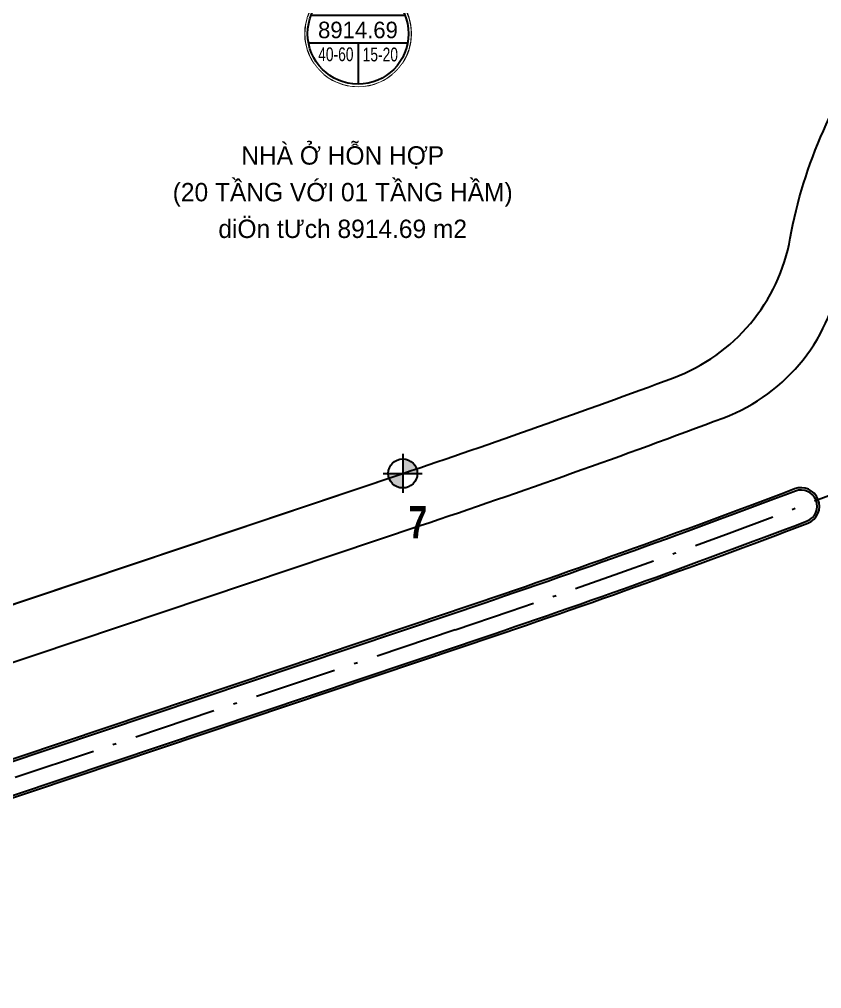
# Model space of a CAD drawing. Header units: metres. Extents: x 568006 to 1139366, y 2064802 to 4131555.
# Drawn here: x 569811 to 569898.5, y 2065733.1 to 2065838.8 of the extents above; entities that cross this region are included whole.
import ezdxf
from ezdxf.enums import TextEntityAlignment as Align
from ezdxf.xclip import XClip

# ---------------------------------------------------------------- set-up
doc = ezdxf.new("R2010")
doc.units = ezdxf.units.M
doc.header["$XCLIPFRAME"] = 0
for name, pattern in [('ACAD_ISO10W100', [18.5, 12, -3, 0.5, -3]), ('CENTER', [2, 1.25, -0.25, 0.25, -0.25]), ('DOT', [0.25, 0, -0.25])]:
    doc.linetypes.add(name, pattern=pattern)
doc.layers.get('DEFPOINTS').update_dxf_attribs({"color": 152, "linetype": 'CONTINUOUS'})
for name, color, linetype, lineweight in [('A-KY HIEU', 34, 'CONTINUOUS', 20), ('E- RANH GIOI', 1, 'CENTER', 13), ('hung-demlonha', 7, 'CONTINUOUS', 15)]:
    doc.layers.add(name, color=color, linetype=linetype, lineweight=lineweight)
for name, color, linetype in [('BoThamCo', 94, 'CONTINUOUS'), ('datoHonHop', 42, 'CONTINUOUS'), ('ghi_chu', 7, 'CONTINUOUS'), ('LogDg', 7, 'CONTINUOUS'), ('QH', 7, 'CONTINUOUS'), ('SOLO', 7, 'CONTINUOUS'), ('TimDg', 222, 'CONTINUOUS'), ('ViaHeS', 32, 'CONTINUOUS')]:
    doc.layers.add(name, color=color, linetype=linetype)
doc.styles.add('ARIALB', font='', dxfattribs={"width": 0.75})
doc.styles.add('avantH', font='', dxfattribs={"height": 10})
doc.styles.add('avh', font='')
doc.styles.add('QH1', font='arialbd.ttf', dxfattribs={"width": 0.8})
doc.styles.get('ARIALB').set_extended_font_data('.VnArialH', bold=True)
doc.styles.get('avantH').set_extended_font_data('.VnAvantH')
doc.styles.get('avh').set_extended_font_data('.VnAvantH')

# ---------------------------------------------------------------- blocks, each defined once
blk = doc.blocks.new('A$C33BC4D2A')
at = {"layer": 'A-KY HIEU', "color": 0, "const_width": 1.022}
blk.add_lwpolyline([(14.345, -292.097), (14.345, -4.903), (414.985, -4.903), (414.985, -292.097)], close=True, dxfattribs=at)
at = {"layer": 'DEFPOINTS', "color": 125}
blk.add_lwpolyline([(0, -297), (420, -297), (420, 0), (0, 0)], close=True, dxfattribs=at)
blk = doc.blocks.new('sl')
at = {"layer": 'ghi_chu', "color": 158}
blk.add_circle((0, 0), 5.75, dxfattribs=at)
at = {"color": 158, "linetype": 'DOT'}
blk.add_wipeout([(0, 5.75), (0.97, 5.67), (1.86, 5.44), (2.47, 5.19), (3.13, 4.82), (3.79, 4.32), (4.43, 3.67), (4.91, 2.99), (5.2, 2.45), (5.53, 1.57), (5.7, 0.77), (5.75, 0), (5.69, -0.85), (5.5, -1.69), (5.23, -2.38), (4.83, -3.13), (4.38, -3.72), (3.93, -4.2), (2.99, -4.91), (2.42, -5.22), (1.54, -5.54), (0.63, -5.72), (0, -5.75), (-0.86, -5.69), (-1.59, -5.52), (-2.41, -5.22), (-3.14, -4.82), (-3.72, -4.39), (-4.31, -3.8), (-4.85, -3.09), (-5.21, -2.43), (-5.52, -1.6), (-5.69, -0.85), (-5.75, 0), (-5.66, 1.01), (-5.49, 1.72), (-5.12, 2.62), (-4.44, 3.66), (-3.55, 4.52), (-2.72, 5.07), (-1.72, 5.49), (-0.8, 5.69)], dxfattribs=at).dxf.layer = 'ghi_chu'
at = {"layer": 'ghi_chu', "color": 32}
for points in [[(-5.12, 2), (5.12, 2)], [(-5.41, -1), (5.41, -1)], [(0, -1), (0, -5.5)]]:
    blk.add_lwpolyline(points, dxfattribs=at)
at = {"layer": 'ghi_chu'}
blk.add_circle((0, 0), 5.5, dxfattribs=at)
at = {"layer": 'ghi_chu', "style": 'avh'}
for tag, height, p in [('SOLO', 1.25, (0, 2.51)), ('DT', 1.5, (-0.01, -0.49))]:
    blk.add_attdef(tag, text='', height=height, dxfattribs=at).set_placement(p, align=Align.CENTER)
blk.add_attdef('MD', text='', height=1.25, dxfattribs=at).set_placement((-0.5, -3), align=Align.RIGHT)
blk.add_attdef('TC', (0.5, -3.02), '', height=1.25, dxfattribs=at)
blk = doc.blocks.new('moc')
at = {"layer": 'QH', "linetype": 'Continuous'}
h = blk.add_hatch(color=7, dxfattribs=at)
h.paths.add_polyline_path([(0, 0), (0.529, 0, 0.414214), (0, 0.529)])
h.paths.add_polyline_path([(-0.529, 0, 0.414214), (0, -0.529), (0, 0)])
for p, q in [((0, 0.706), (0, -0.706)), ((-0.706, 0), (0.706, 0))]:
    blk.add_line(p, q, dxfattribs=at)
blk.add_circle((0, 0), 0.529, dxfattribs=at)
blk = doc.blocks.new('tmbc_khub')
at = {"layer": 'BoThamCo'}
blk.add_lwpolyline([(-63.098, 76.708, 0.0100223), (-25.293, 90.244, 0.9907412), (-26.569, 93.503, -0.0100142), (-64.211, 80.026), (-167.249, 45.447, 1), (-166.135, 42.129)], format="xyb", close=True, dxfattribs=at)
at = {"layer": 'datoHonHop', "linetype": 'ByBlock'}
blk.add_lwpolyline([(-27.131, 121.072, -0.1211185), (-17.218, 143.314, 0.2573061), (-14.206, 162.384), (-23.08, 186.918), (-29.521, 190.029), (-136.648, 154.077), (-141.057, 145.214), (-118.786, 78.851), (-69.381, 95.431, 0.0079745), (-39.85, 105.869, 0.2651941)], format="xyb", close=True, dxfattribs=at)
at = {"layer": 'LogDg'}
blk.add_lwpolyline([(-63.018, 76.471, 0.0100229), (-25.202, 90.011, 0.9913355), (-26.658, 93.737, -0.0100142), (-64.291, 80.263), (-167.329, 45.684, 1), (-166.056, 41.892)], format="xyb", close=True, dxfattribs=at)
at = {"layer": 'SOLO'}
blk.add_lwpolyline([(-174.624, 60.112), (-73.802, 93.948)], dxfattribs=at)
at = {"layer": 'ViaHeS'}
blk.add_lwpolyline([(-133.103, 121.513), (-188.814, 102.817), (-192.189, 96.416), (-183.164, 64.622), (-174.616, 60.115), (-69.381, 95.431, 0.0079745), (-39.85, 105.869, 0.2651955), (-27.131, 121.072, -0.1211185), (-17.218, 143.314, 0.2573061), (-14.206, 162.384), (-23.08, 186.918), (-29.521, 190.029), (-136.648, 154.077), (-141.057, 145.214), (-133.103, 121.513)], format="xyb", close=True, dxfattribs=at)
at = {"layer": 'QH', "xscale": 3, "yscale": 3, "zscale": 3}
blk.add_blockref('moc', (-69.381, 95.431), dxfattribs=at)
at = {"layer": 'ghi_chu', "style": 'avantH'}
for s, p in [('nhµ ë hçn hîp', (-75.93, 129.101)), ('(20 tÇng víi 01 tÇng hÇm)', (-75.93, 125.101)), ('diÖn tƯch 8914.69 m2', (-75.93, 121.101))]:
    blk.add_text(s, height=2, dxfattribs=at).set_placement(p, align=Align.CENTER)
at = {"layer": 'hung-demlonha', "color": 7, "ltscale": 5, "style": 'QH1', "width": 0.65}
for tag, p in [('BT04', (-109.598, 191.643)), ('BT06', (-305.798, 171.199)), ('BT05', (-282.572, 137.244))]:
    blk.add_attdef(tag, text='', height=3.96, rotation=0, dxfattribs=at).set_placement(p, align=Align.CENTER)
at = {"layer": 'QH', "style": 'ARIALB', "width": 0.75}
blk.add_text('7', height=3.5, dxfattribs=at).set_placement((-68.759, 88.362, -2.251))
at = {"layer": 'ghi_chu'}
ref = blk.add_blockref('sl', (-74.25, 143.378), dxfattribs=at)
ref.add_attrib('DT', '8914.69', dxfattribs={"height": 1.8, "style": 'avh'}).set_placement((-74.265, 142.884), align=Align.CENTER)
ref.add_attrib('MD', '40-60', dxfattribs={"height": 1.5, "style": 'avh', "width": 0.75}).set_placement((-74.752, 140.381), align=Align.RIGHT)
ref.add_attrib('TC', '15-20', (-73.75, 140.358), dxfattribs={"height": 1.5, "style": 'avh', "width": 0.75})
ref.add_attrib('SOLO', 'hh-02', dxfattribs={"height": 1.8, "style": 'avh', "width": 0.75}).set_placement((-74.25, 145.884), align=Align.CENTER)
at = {"layer": 'LogDg'}
blk.add_lwpolyline([(-145.434, 120.539), (-192.834, 104.632, 0.4004581), (-197.985, 94.863), (-189.6, 65.326, 0.4281041), (-170.398, 55.202), (-67.473, 89.743, 0.0088857), (-34.387, 101.505, 0.2781172), (-21.58, 117.706, -0.1470471), (-11.053, 141.379, 0.270704), (-7.407, 161.224), (-17.453, 189.001, 0.4074168), (-27.521, 193.864), (-136.655, 157.24, 0.4142136), (-144.213, 142.045), (-140.395, 130.669, -0.4142136), (-145.434, 120.539)], format="xyb", dxfattribs=at)
at = {"layer": 'TimDg', "linetype": 'ACAD_ISO10W100', "ltscale": 0.75}
blk.add_lwpolyline([(507.546, 381.621), (291.324, 260.971), (120.566, 161.757, -0.0506838), (-63.655, 78.367), (-512.602, -72.298), (-676.954, -124.133)], format="xyb", dxfattribs=at)

msp = doc.modelspace()

# ---------------------------------------------------------------- block references
at = {"layer": 'E- RANH GIOI', "extrusion": (-2.4685e-06, 4.62064e-06, 1), "xscale": 2.114336868039268, "yscale": 2.114336868039268, "zscale": 2.114336868039268}
msp.add_blockref('A$C33BC4D2A', (569313.5, 2066206.27, 8.14), dxfattribs=at)

# ---------------------------------------------------------------- next in the draw order: block references
at = {"layer": 'ghi_chu'}
ref = msp.add_blockref('tmbc_khub', (569922.19, 2065693.82), dxfattribs=at)
XClip(ref).set_block_clipping_path([(-391.9901366149, 0), (0, 477.830198009)])

doc.saveas('drawing.dxf')
